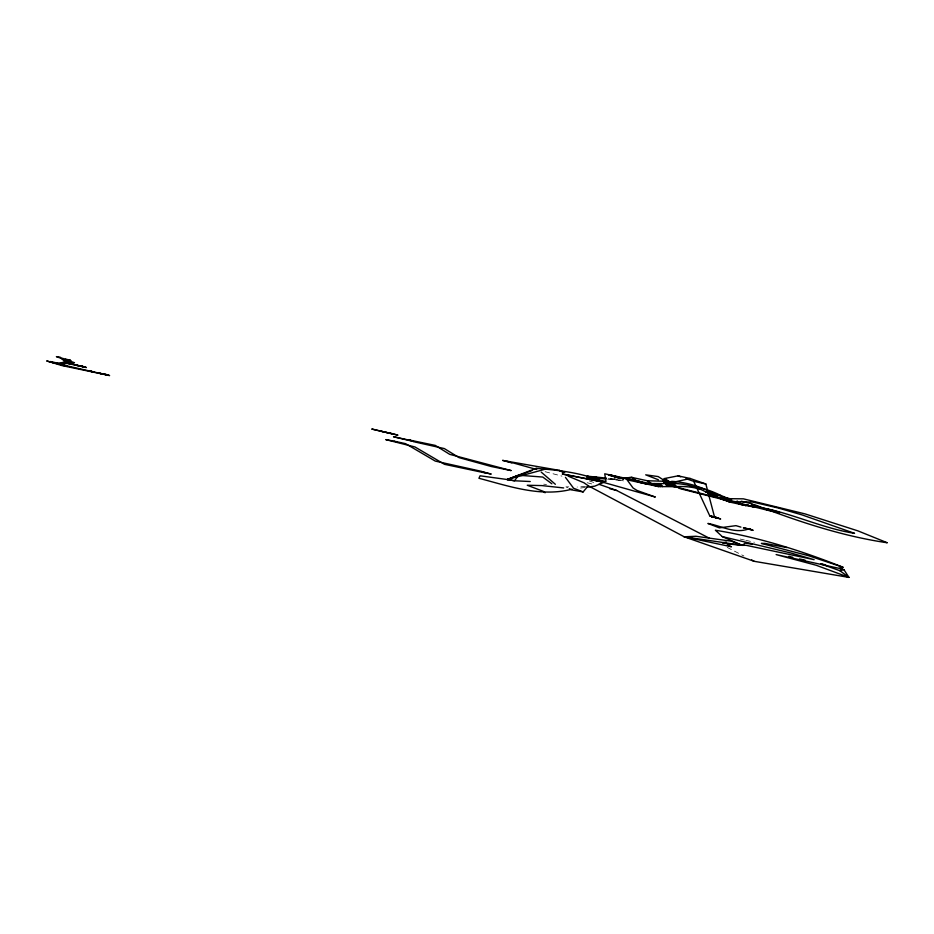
<?xml version="1.0" encoding="UTF-8"?>
<svg xmlns="http://www.w3.org/2000/svg" width="934" height="934" viewBox="0 0 934 934"><rect width="100%" height="100%" fill="white"/><g stroke="black" fill="none" stroke-linecap="round" stroke-linejoin="round"><path stroke-width="0.7" stroke-dasharray="4.67 3.5" d="M585.513 486.462L577.142 487.046M580.574 488.05L584.824 487.478M568.736 486.894L565.922 486.847L568.187 488.05M615.167 479.002L607.754 478.255L613.043 479.749M620.445 480.496L607.322 479.165M610.276 478.967L614.946 479.481M543.693 484.162L546.472 484.501M740.16 539.046L744.421 540.004M745.846 540.331L754.38 542.257M545.129 471.705L561.953 476.118M587.194 482.738L594.199 484.583M619.569 479.807L623.445 480.905M614.584 478.838L621.04 480.66M589.307 480.893L596.137 483.287M727.201 547.406L743.919 556.01"/><path stroke-width="1.4" d="M535.871 469.242L536.163 468.354C559.127 470.257 582.734 472.756 603.994 482.248L594.771 486.159L586.248 487.291M551.866 483.8L542.771 477.052L518.615 475.231L514.506 480.776L507.209 479.586L531.89 470.619M569.32 488.657L571.585 489.871L583.143 491.926L588.268 485.773L583.983 482.773L568.07 476.118M722.589 499.106L730.47 502.223L745.566 505.504L755.127 507.209L756.633 505.527C798.967 521.697 842.246 536.174 887.3 542.771L857.972 530.897L805.201 513.945L743.371 498.838L726.57 498.663L713.342 496.596L673.542 486.357L658.166 476.573L645.698 474.834L658.353 479.761M737.486 501.079L735.058 502.06L743.768 505.107M572.052 489.183C540.658 497.402 509.158 486.194 478.932 478.278L480.088 475.803L507.22 479.516L536.163 468.354M530.232 481.524L514.506 480.776L507.22 479.516L518.615 475.231M731.707 499.071L723.301 497.25L720.091 498.417L721.468 498.593M701.084 489.393A101.899 83.932 -70.7 0 0 676.251 486.672L658.447 486.591L627.053 479.819L633.089 488.015L637.023 490.455L655.329 497.04L586.669 477.636L605.991 481.5L604.73 473.795L649.725 483.543L667.541 483.614A101.911 83.943 -70.7 0 1 705.812 491.914L721.76 499.176L736.844 502.445L745.566 505.504L748.099 504.722M507.22 479.516L545.888 469.031M588.875 486.112L684.202 536.793L754.205 561.311L848.959 577.399L843.904 569.635L839.899 570.709L820.706 563.856M752.442 544.429L745.402 543.063L742.168 545.339L730.19 544.125L727.341 544.802L731.462 546.787L684.202 536.793L695.877 536.268L731.38 541.195L742.168 545.339L746.161 545.316L814.121 559.676L790.759 552.963L722.286 536.606L715.386 530.232C759.179 537.319 801.804 550.85 842.935 567.23L839.899 570.709L848.959 577.399L816.141 565.245L776.142 554.586L838.545 568.234L842.935 567.23L808.716 555.765L761.373 543.436L764.876 543.378L786.848 547.581M68.205 361.154L58.76 363.361L50.343 361.528M70.178 360.139L65.45 359.111L66.477 360.291L71.206 361.318L70.178 360.139L65.217 359.695M78.071 365.719L69.139 363.781L62.391 358.224L74.475 362.742C64.843 364.05 56.18 364.167 46.7 360.898L61.737 365.521L109.605 375.561L52.853 362.661L53.483 362.626M714.23 517.109L716.763 517.74L714.51 516.911L705.847 483.975L690.203 478.488L671.709 482.656L663.525 479.562L665.837 479.259L680.092 488.657L723.862 499.748L735.875 501.745L752.839 502.06L778.22 508.003L802.049 514.903L854.552 533.326C818.826 527.71 785.879 510.022 749.722 505.819L769.686 510.77M717.394 495.499L719.822 494.985L730.108 499.351M663.981 478.64L678.049 475.85L690.203 478.488M726.243 542.094L722.379 542.771L730.19 544.125M645.137 483.707L636.428 480.66L631.886 477.414L623.667 478.068L631.886 477.414L647.285 480.753L662.883 481.208A144.513 119.038 -70.8 0 1 665.802 481.15M716.18 495.756L707.47 492.697L709.151 491.249L723.301 497.25M717.172 494.985L719.822 494.985A144.49 119.027 -70.7 0 0 694.873 486.672M632.026 480.286L624.017 478.185L630.485 479.948L629.726 480.193M606.329 478.115L587.194 476.153L592.786 477.718L605.886 479.025M592.973 477.216L597.643 477.729M563.681 487.945L541.848 485.587L527.266 485.248L543.284 491.342L545.082 492.778M684.202 536.793L742.168 545.339L722.286 536.606M707.178 492.136L705.812 491.926L709.151 491.249A144.513 119.038 -70.8 0 0 671.616 481.337M611.747 475.359L608.197 474.729L614.712 476.854M615.062 476.515L614.432 476.41L615.599 476.819M616.72 477.099L617.14 477.076M619.207 477.963L621.74 478.383L616.814 476.772M753.002 504.932L756.633 505.527M767.853 509.228L764.292 508.598L765.74 509.322M770.328 510.092L769.488 510.127M772.815 510.968L773.235 510.945M774.473 511.54L776.376 511.855L775.734 511.493M776.131 512.124L779.68 512.754L778.232 512.03M716.413 517.576L718.083 518.16L711.311 516.374L716.191 517.821M564.72 472.277L559.244 470.362L507.092 461.221L536.711 469.498M675.212 485.201L667.541 483.614L662.883 481.208L665.673 483.625L673.963 485.178M674.395 486.684L666.105 485.131L665.673 483.625M649.725 483.543L658.015 485.096L658.447 486.591L650.298 484.244L647.285 480.753L651.582 483.555L659.276 485.096L660.303 486.602M653.94 483.567L661.622 485.108L662.65 486.614M686.058 478.663L693.705 481.337L705.847 483.975M64.037 359.438L56.402 356.636L60.173 357.197L65.999 362.684L86.383 367.529L74.79 364.809M81.141 365.965L84.877 367.004M381.282 431.298L389.221 433.014M392.117 433.866L371.744 429.021L397.942 435.174L388.637 432.652M410.738 440.486L393.494 436.75L413.867 441.584M508.073 461.559L502.597 460.369L511.902 462.902M106.838 374.756L98.012 372.841M108.099 375.036L104.678 374.079M693.705 481.337L709.782 515.883L714.51 516.911M709.782 515.883L714.078 517.144L711.977 516.619M743.417 527.768L750.901 529.391L749.512 528.597C735.07 534.435 721.935 525.982 707.89 523.449L719.402 527.862L735.945 525.655L740.931 527.126M481.746 471.53L491.202 474.098L485.587 472.884M799.527 558.941L805.003 560.143M755.127 507.209L736.844 502.445L745.566 505.504M741.269 501.219L751.543 503.753L760.836 507.664M767.631 509.147L773.597 510.618M770.433 510.746L776.341 512.206M611.536 475.278L623.585 478.885L614.409 476.865L620.246 478.325M617.117 476.76L610.042 475.219L610.894 475.721M616.51 476.784L611.501 475.616L618.822 477.589L616.195 476.795M821.453 563.832L825.668 564.93M839.689 568.549L843.904 569.635M788.81 556.314L792.779 557.341M609.622 488.622L616.627 490.467L709.21 538.136M594.876 476.947L600.165 478.442M101.292 373.752L98.899 373.04M721.76 499.176L730.47 502.223L724.072 499.328M634.641 480.274L643.363 483.322L635.213 480.975L631.886 477.414M741.771 504.675L733.062 501.628M638.424 481.092L647.134 484.139M771.694 510.688L770.527 510.279L774.916 511.47L772.29 510.664M771.391 510.7L767.608 509.485M765.413 509.252L777.835 512.252L766.137 509.1L766.989 509.59M773.515 510.618L778.559 512.101M711.79 516.584L714.066 517.074M716.518 517.611L714.393 517.144M82.309 366.303L83.476 366.677M76.051 365.077L77.218 365.451M678.049 475.85L680.723 476.795M749.43 529.064L753.154 530.372L743.651 527.815M598.869 484.244L616.627 490.467M71.346 362.252L66.477 360.291M67.727 363.057L70.867 364.155M90.96 371.09L94.089 372.199M89.22 370.716L92.361 371.814M65.999 362.684L69.139 363.781M64.399 365.334L67.54 366.432M65.508 365.93L61.516 365.066M583.143 491.926L573.604 488.26L565.455 477.367M708.404 492.603L714.522 494.973M720.581 498.114L726.71 500.519M722.694 499.071L728.812 501.476M708.299 492.627L712.245 494.191M84.27 367.062L75.245 364.692M107.212 374.838L107.807 375.176M83.99 366.805L84.585 367.132M98.175 372.736L98.759 372.993M75.537 364.949L74.93 364.622M751.636 559.98L754.205 561.311M559.244 470.362L563.109 472.417M622.137 478.161L623.2 478.78M619.639 477.613L620.281 477.986M608.583 474.834L609.645 475.453M555.368 484.302L541.218 472.114M751.543 503.753L751.998 506.1M706.594 491.284A101.899 83.932 -70.7 0 1 710.622 493M568.141 475.056L562.268 474.028L603.994 482.248L568.141 475.056M394.452 441.222L385.777 439.61L414.965 446.966L444.491 464.315L486.556 473.223L480.765 471.191L435.279 461.092L405.554 443.662L394.452 441.222M510.991 470.549L491.214 466.498L459.084 457.637L444.327 448.577L415.198 442.051L409.407 440.019L435.337 445.425L449.698 454.344L510.991 470.549M716.938 517.693L711.148 516.432L720.663 518.989L716.938 517.693"/></g></svg>
